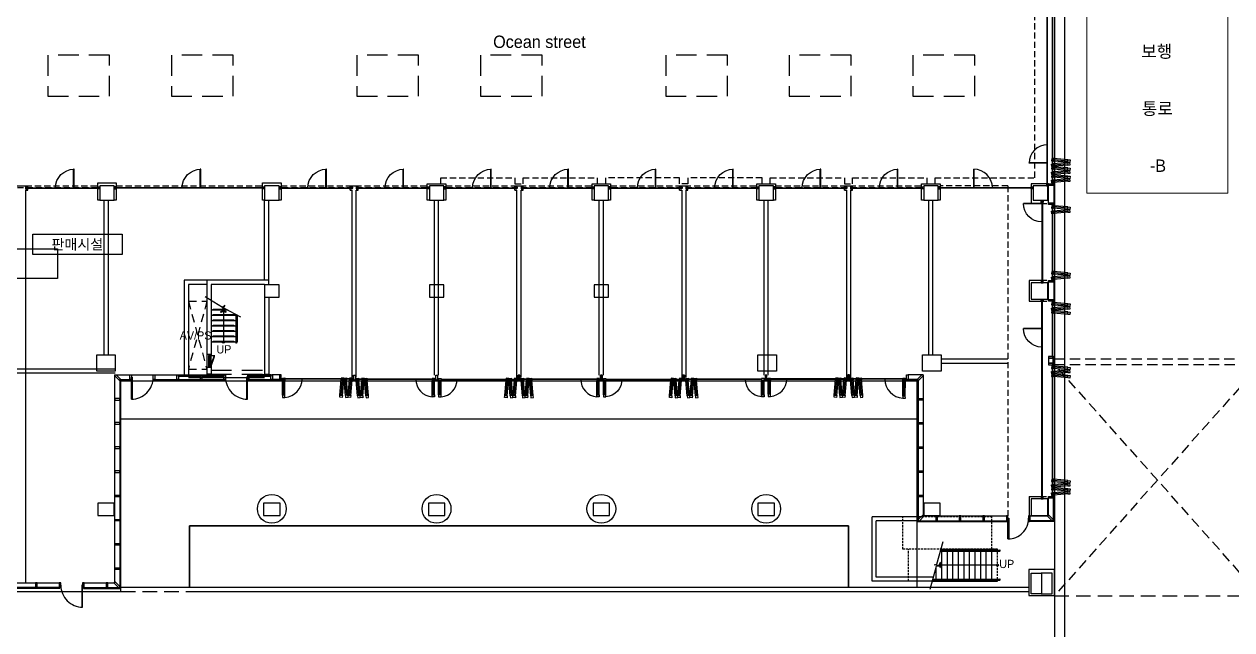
# Model space of a CAD drawing. Header units: millimetres. Extents: x -7616 to 421613, y 91067 to 341353.
# Drawn here: x 239974 to 298608, y 196713 to 226122 of the extents above; entities that cross this region are included whole.
import ezdxf
from ezdxf.enums import TextEntityAlignment as Align

# ---------------------------------------------------------------- set-up
doc = ezdxf.new("R2010")
doc.units = ezdxf.units.MM
doc.header["$LTSCALE"] = 500
doc.header["$MEASUREMENT"] = 0
for name, pattern in [('H0', [0.3, 0.2, -0.1]), ('HID', [2.6, 1.6, -1]), ('HIDDEN', [2, 1, -1]), ('HOON1', [3, 2, -1])]:
    doc.linetypes.add(name, pattern=pattern)
for name, color, linetype in [('e-plan', 9, 'CONTINUOUS'), ('e-room-box', 7, 'CONTINUOUS'), ('e-text', 6, 'CONTINUOUS')]:
    doc.layers.add(name, color=color, linetype=linetype)
doc.styles.add('돋움', font='Dotum.ttf')

# ---------------------------------------------------------------- blocks, each defined once
blk = doc.blocks.new('A$C7F1D75F0')
at = {"layer": 'e-plan'}
for p, q in [((0, 1150), (899, 1150)), ((0, 1150), (0, 1130)), ((0, 1130), (899, 1130)), ((899, 1150), (899, 1130))]:
    blk.add_line(p, q, dxfattribs=at)
blk.add_arc((0, 1150), 900, 270.00013, 0, dxfattribs=at)
blk = doc.blocks.new('1F 기둥 140514')
at = {"layer": 'e-plan', "ltscale": 0.5}
for points in [[(297684, 87500), (298384, 87500), (298384, 88200), (297684, 88200)], [(305684, 87500), (306384, 87500), (306384, 88200), (305684, 88200)], [(313684, 87500), (314384, 87500), (314384, 88200), (313684, 88200)], [(321684, 87500), (322384, 87500), (322384, 88200), (321684, 88200)], [(329684, 87500), (330384, 87500), (330384, 88200), (329684, 88200)], [(337684, 87500), (338384, 87500), (338384, 88200), (337684, 88200)], [(343004, 87500), (343704, 87500), (343704, 88200), (343004, 88200)], [(305684, 82800), (306384, 82800), (306384, 83400), (305684, 83400)], [(313684, 82800), (314384, 82800), (314384, 83400), (313684, 83400)], [(321684, 82800), (322384, 82800), (322384, 83400), (321684, 83400)], [(342904, 82700), (343704, 82700), (343704, 83500), (342904, 83500)], [(297534, 80000), (298434, 80000), (298434, 79200), (297534, 79200)], [(329634, 80000), (330534, 80000), (330534, 79200), (329634, 79200)], [(337634, 80000), (338534, 80000), (338534, 79200), (337634, 79200)], [(297584, 72200), (298384, 72200), (298384, 72800), (297584, 72800)], [(305634, 72200), (306434, 72200), (306434, 72800), (305634, 72800)], [(313634, 72200), (314434, 72200), (314434, 72800), (313634, 72800)], [(321634, 72200), (322434, 72200), (322434, 72800), (321634, 72800)], [(329634, 72200), (330434, 72200), (330434, 72800), (329634, 72800)], [(337684, 72200), (338484, 72200), (338484, 72800), (337684, 72800)], [(342904, 72200), (343704, 72200), (343704, 73000), (342904, 73000)]]:
    blk.add_lwpolyline(points, close=True, dxfattribs=at)
at = {"layer": 'e-plan'}
blk.add_lwpolyline([(342904, 69400), (343404, 69400), (343404, 68400), (342904, 68400)], close=True, dxfattribs=at)
blk = doc.blocks.new('A$C633402C3')
at = {"layer": 'e-plan'}
for points in [[(216705, 188072), (216705, 71236)], [(216705, 58236), (216705, 57718), (217205, 57713), (217205, 188071)], [(210025, 117371), (210025, 107336), (206705, 107336), (206705, 110336), (174705, 110336), (174706, 107336), (171370, 107336), (171370, 117371), (210025, 117371)], [(139335, 107136), (171370, 107136), (171370, 115526), (210025, 115526)], [(139335, 107136), (171370, 107136), (171370, 115526), (210017, 115526)], [(210105, 107336), (210105, 107336), (206705, 107336), (206705, 110336), (174705, 110336), (174705, 107336), (171370, 107336), (171370, 115526), (210025, 115526)], [(206705, 107336), (174705, 107336), (174705, 110336), (206705, 110336), (206705, 107336)], [(215455, 107336), (174705, 107336), (174705, 110336), (206705, 110336), (206705, 107336)], [(174699, 107136), (215455, 107135)]]:
    blk.add_lwpolyline(points, dxfattribs=at)
blk = doc.blocks.new('A$C6B9375F1')
at = {"layer": 'e-plan'}
blk.add_lwpolyline([(-30, 195), (-30, 155), (10, 155), (10, -80), (-70, -80), (-70, 155), (-30, 155)], dxfattribs=at)
blk = doc.blocks.new('A$C01A61CFD')
at = {"layer": 'e-plan'}
for p, q in [((30, 845), (1173, 845)), ((30, 805), (1173, 805)), ((5744, 845), (2316, 845)), ((5744, 805), (2316, 805)), ((6887, 845), (8030, 845)), ((6887, 805), (8030, 805))]:
    blk.add_line(p, q, dxfattribs=at)
at = {"layer": 'e-plan', "ltscale": 0.5}
for p, q in [((70, 1080), (1133, 1080)), ((2356, 1080), (5704, 1080)), ((6927, 1080), (7990, 1080))]:
    blk.add_line(p, q, dxfattribs=at)
at = {"layer": 'e-plan'}
for points in [[(1213, 960), (1253, 960), (1253, -103), (1213, -103)], [(6847, 960), (6807, 960), (6807, -103), (6847, -103)]]:
    blk.add_lwpolyline(points, close=True, dxfattribs=at)
for centre, start, end in [((1213, 960), 269.99998, 0), ((6847, 960), 180, 270.00002)]:
    blk.add_arc(centre, 1063, start, end, dxfattribs=at)
at = {"layer": 'e-plan', "ltscale": 0.5, "xscale": -1, "rotation": 180}
for p in [(60, 1000), (1203, 1000), (2346, 1000), (3488, 1000), (4631, 1000), (5774, 1000), (6917, 1000), (8060, 1000)]:
    blk.add_blockref('A$C6B9375F1', p, dxfattribs=at)
blk = doc.blocks.new('A$C2A8C388E')
at = {"layer": 'e-plan'}
blk.add_lwpolyline([(0, 57), (235, 292), (292, 292), (292, 235), (57, 0), (57, 57)], close=True, dxfattribs=at)
blk = doc.blocks.new('A$C4E3B2CC5')
at = {"layer": 'e-plan'}
for p, q in [((-243, -799), (-107, -31)), ((-184, -810), (-48, -41)), ((-125, -820), (11, -52))]:
    blk.add_line(p, q, dxfattribs=at)
for points in [[(-90, 67), (28, 47), (11, -52), (-107, -31), (-90, 67)], [(-260, -898), (-142, -919), (-125, -820), (-243, -799), (-260, -898)]]:
    blk.add_lwpolyline(points, dxfattribs=at)
blk.add_circle((-40, 8), 5, dxfattribs=at)
blk = doc.blocks.new('A$C4EB37CB7')
at = {"layer": 'e-plan'}
for p, q in [((174, 730), (-5, 64)), ((231, 715), (53, 48)), ((289, 699), (111, 33))]:
    blk.add_line(p, q, dxfattribs=at)
for points in [[(199, 827), (315, 796), (289, 699), (174, 730), (199, 827)], [(-31, -33), (85, -64), (111, 33), (-5, 64), (-31, -33)]]:
    blk.add_lwpolyline(points, dxfattribs=at)
blk.add_circle((40, 0), 5, dxfattribs=at)
blk = doc.blocks.new('fasd600')
at = {"layer": 'e-plan'}
for p, q in [((35, 0), (565, 0)), ((50, -50), (550, -50)), ((50, -100), (550, -100))]:
    blk.add_line(p, q, dxfattribs=at)
at = {"layer": 'e-plan', "linetype": 'HIDDEN'}
blk.add_lwpolyline([(532, 185), (544, 147), (49, -37), (35, 0), (532, 185)], dxfattribs=at)
at = {"layer": 'e-plan'}
for points in [[(0, 0), (0, -100), (35, -100), (35, -100), (50, -100), (50, -50), (35, -50), (35, 0)], [(600, 0), (600, -100), (565, -100), (565, -100), (550, -100), (550, -50), (565, -50), (565, 0)]]:
    blk.add_lwpolyline(points, close=True, dxfattribs=at)
at = {"layer": 'e-plan', "linetype": 'HIDDEN'}
blk.add_arc((35, 0), 530, 0, 20.38765, dxfattribs=at)
blk = doc.blocks.new('A$C3BB01FC6')
at = {"layer": 'e-plan'}
for p, q in [((-763, 214), (-68, -39)), ((-742, 270), (-47, 17)), ((-722, 327), (-26, 73))]:
    blk.add_line(p, q, dxfattribs=at)
for points in [[(-857, 248), (-816, 361), (-722, 327), (-763, 214), (-857, 248)], [(68, 39), (-26, 73), (-68, -39), (26, -73), (68, 39)]]:
    blk.add_lwpolyline(points, dxfattribs=at)
blk.add_circle((0, 0), 5, dxfattribs=at)
blk = doc.blocks.new('W1')
at = {"layer": 'e-plan', "ltscale": 0.5}
for p, q in [((104215213, -29773717), (104211511, -29773717)), ((104215213, -29773732), (104211511, -29773732))]:
    blk.add_line(p, q, dxfattribs=at)
at = {"layer": 'e-plan'}
for p, q in [((104214751, -29773717), (104211511, -29773717)), ((104214751, -29773732), (104211511, -29773732))]:
    blk.add_line(p, q, dxfattribs=at)
for points in [[(104211391, -29773697), (104211351, -29773697), (104211351, -29773752), (104211391, -29773752)], [(104211391, -29773752), (104211431, -29773752), (104211431, -29773792), (104211391, -29773792)], [(104211431, -29773752), (104211471, -29773752), (104211471, -29773792), (104211431, -29773792)], [(104211471, -29773697), (104211511, -29773697), (104211511, -29773752), (104211471, -29773752)]]:
    blk.add_lwpolyline(points, close=True, dxfattribs=at)
blk.add_lwpolyline([(104211431, -29773792), (104211431, -29773752), (104211391, -29773752), (104211391, -29773517), (104211471, -29773517), (104211471, -29773752), (104211431, -29773752)], dxfattribs=at)
blk.add_arc((104215273, -29773725), 842, 179.48972, 265.91438, dxfattribs=at)
at = {"layer": 'e-plan', "extrusion": (0, 0, -1), "zscale": -1, "rotation": 104.999999491743}
for p in [(-104211589, -29773724), (-104211992, -29773724)]:
    blk.add_blockref('A$C3BB01FC6', p, dxfattribs=at)
at = {"layer": 'e-plan'}
for name, p, rotation in [('A$C3BB01FC6', (104211863, -29773724), 104.999999491743), ('A$C4EB37CB7', (104215311, -29773715), 195)]:
    blk.add_blockref(name, p, dxfattribs=dict(at, rotation=rotation))
blk = doc.blocks.new('W2')
at = {"layer": 'e-plan', "ltscale": 0.5}
for p, q in [((104215649, -29773717), (104219351, -29773717)), ((104215649, -29773732), (104219351, -29773732)), ((104223213, -29773717), (104219511, -29773717)), ((104223213, -29773732), (104219511, -29773732))]:
    blk.add_line(p, q, dxfattribs=at)
at = {"layer": 'e-plan'}
for p, q in [((104216111, -29773717), (104219351, -29773717)), ((104216111, -29773732), (104219351, -29773732)), ((104222751, -29773717), (104219511, -29773717)), ((104222751, -29773732), (104219511, -29773732))]:
    blk.add_line(p, q, dxfattribs=at)
for points in [[(104215391, -29773697), (104215351, -29773697), (104215351, -29773752), (104215391, -29773752)], [(104215391, -29773752), (104215431, -29773752), (104215431, -29773792), (104215391, -29773792)], [(104215431, -29773752), (104215471, -29773752), (104215471, -29773792), (104215431, -29773792)], [(104215471, -29773697), (104215511, -29773697), (104215511, -29773752), (104215471, -29773752)], [(104219391, -29773697), (104219351, -29773697), (104219351, -29773752), (104219391, -29773752)], [(104219391, -29773697), (104219351, -29773697), (104219351, -29773752), (104219391, -29773752)], [(104219431, -29773752), (104219391, -29773752), (104219391, -29773792), (104219431, -29773792)], [(104219391, -29773752), (104219431, -29773752), (104219431, -29773792), (104219391, -29773792)], [(104219471, -29773752), (104219431, -29773752), (104219431, -29773792), (104219471, -29773792)], [(104219431, -29773752), (104219471, -29773752), (104219471, -29773792), (104219431, -29773792)], [(104219471, -29773697), (104219511, -29773697), (104219511, -29773752), (104219471, -29773752)], [(104219471, -29773697), (104219511, -29773697), (104219511, -29773752), (104219471, -29773752)], [(104223391, -29773697), (104223351, -29773697), (104223351, -29773752), (104223391, -29773752)], [(104223391, -29773697), (104223351, -29773697), (104223351, -29773752), (104223391, -29773752)], [(104223431, -29773752), (104223391, -29773752), (104223391, -29773792), (104223431, -29773792)], [(104223391, -29773752), (104223431, -29773752), (104223431, -29773792), (104223391, -29773792)], [(104223471, -29773752), (104223431, -29773752), (104223431, -29773792), (104223471, -29773792)], [(104223431, -29773752), (104223471, -29773752), (104223471, -29773792), (104223431, -29773792)], [(104223471, -29773697), (104223511, -29773697), (104223511, -29773752), (104223471, -29773752)], [(104223471, -29773697), (104223511, -29773697), (104223511, -29773752), (104223471, -29773752)]]:
    blk.add_lwpolyline(points, close=True, dxfattribs=at)
for points in [[(104215431, -29773792), (104215431, -29773752), (104215391, -29773752), (104215391, -29773517), (104215471, -29773517), (104215471, -29773752), (104215431, -29773752)], [(104219431, -29773792), (104219431, -29773752), (104219471, -29773752), (104219471, -29773517), (104219391, -29773517), (104219391, -29773752), (104219431, -29773752)], [(104219431, -29773792), (104219431, -29773752), (104219391, -29773752), (104219391, -29773517), (104219471, -29773517), (104219471, -29773752), (104219431, -29773752)], [(104223431, -29773792), (104223431, -29773752), (104223391, -29773752), (104223391, -29773517), (104223471, -29773517), (104223471, -29773752), (104223431, -29773752)]]:
    blk.add_lwpolyline(points, dxfattribs=at)
for centre, start, end in [((104215589, -29773725), 274.08562, 0.51028), ((104223273, -29773725), 179.48972, 265.91438)]:
    blk.add_arc(centre, 842, start, end, dxfattribs=at)
at = {"layer": 'e-plan', "extrusion": (0, 0, -1), "zscale": -1}
for name, p, rotation in [('A$C4EB37CB7', (-104215550, -29773715), 195), ('A$C3BB01FC6', (-104218998, -29773724), 104.999999491743), ('A$C3BB01FC6', (-104219589, -29773724), 104.999999491743), ('A$C3BB01FC6', (-104219992, -29773724), 104.999999491743)]:
    blk.add_blockref(name, p, dxfattribs=dict(at, rotation=rotation))
at = {"layer": 'e-plan'}
for name, p, rotation in [('A$C3BB01FC6', (104218870, -29773724), 104.999999491743), ('A$C3BB01FC6', (104219273, -29773724), 104.999999491743), ('A$C3BB01FC6', (104219863, -29773724), 104.999999491743), ('A$C4EB37CB7', (104223311, -29773715), 195)]:
    blk.add_blockref(name, p, dxfattribs=dict(at, rotation=rotation))

msp = doc.modelspace()

# ---------------------------------------------------------------- linework, layer by layer
at = {"layer": 'e-plan'}
for p, q in [((289902, 218408), (289902, 228528)), ((289917, 218408), (289917, 228528)), ((239747, 218268), (240147, 218268)), ((240097, 218178), (243597, 218178)), ((240097, 218158), (243597, 218158)), ((240147, 218068), (240147, 218268)), ((251597, 218178), (244397, 218178)), ((251597, 218158), (244397, 218158)), ((252397, 218178), (255847, 218178)), ((252397, 218158), (255847, 218158)), ((255797, 218268), (256197, 218268)), ((255797, 218068), (255797, 218268)), ((256147, 218178), (259597, 218178)), ((256147, 218158), (259597, 218158)), ((256197, 218068), (256197, 218268)), ((260397, 218178), (263847, 218178)), ((260397, 218158), (263847, 218158)), ((263797, 218268), (264197, 218268)), ((263797, 218068), (263797, 218268)), ((264147, 218178), (267597, 218178)), ((264147, 218158), (267597, 218158)), ((264197, 218068), (264197, 218268)), ((268397, 218178), (271847, 218178)), ((268397, 218158), (271847, 218158)), ((271797, 218268), (272197, 218268)), ((271797, 218068), (271797, 218268)), ((272147, 218178), (275597, 218178)), ((272147, 218158), (275597, 218158)), ((272197, 218068), (272197, 218268)), ((276397, 218178), (279847, 218178)), ((276397, 218158), (279847, 218158)), ((279797, 218268), (280197, 218268)), ((279797, 218068), (279797, 218268)), ((280147, 218178), (283597, 218178)), ((280147, 218158), (283597, 218158)), ((280197, 218068), (280197, 218268)), ((288917, 218178), (284397, 218178)), ((288917, 218158), (284397, 218158)), ((240047, 218068), (240047, 198998)), ((240047, 218068), (240147, 218068)), ((243847, 217568), (243847, 210068)), ((244047, 217568), (244047, 210068)), ((251647, 213688), (251647, 217568)), ((251847, 213688), (251847, 217568)), ((255797, 218068), (255897, 218068)), ((255897, 208968), (255897, 218068)), ((256097, 208968), (256097, 218068)), ((256097, 218068), (256197, 218068)), ((259897, 209078), (259897, 217568)), ((260097, 209078), (260097, 217568)), ((263797, 218068), (263897, 218068)), ((263897, 208968), (263897, 218068)), ((264097, 208968), (264097, 218068)), ((264097, 218068), (264197, 218068)), ((267897, 209078), (267897, 217568)), ((268097, 209078), (268097, 217568)), ((271797, 218068), (271897, 218068)), ((271897, 218068), (271897, 208968)), ((272097, 218068), (272097, 208968)), ((272097, 218068), (272197, 218068)), ((275897, 209078), (275897, 217568)), ((276097, 209078), (276097, 217568)), ((279797, 218068), (279897, 218068)), ((279897, 218068), (279897, 208968)), ((280097, 218068), (280097, 208968)), ((280097, 218068), (280197, 218068)), ((283897, 210068), (283897, 217568)), ((284097, 210068), (284097, 217568)), ((289902, 213708), (289902, 217328)), ((289917, 213708), (289917, 217328)), ((247747, 213688), (247747, 209078)), ((248847, 213688), (247747, 213688)), ((247947, 213488), (247947, 209078)), ((248847, 213488), (247947, 213488)), ((251847, 213688), (248847, 213688)), ((248847, 213688), (248847, 210088)), ((251647, 213488), (249047, 213488)), ((249047, 213488), (249047, 210088)), ((251647, 213468), (251647, 213488)), ((251847, 213468), (251847, 213688)), ((251647, 212868), (251647, 209128)), ((251847, 212868), (251847, 209128)), ((289902, 210018), (289902, 212628)), ((289917, 210018), (289917, 212628)), ((249871, 212238), (249047, 212238)), ((250247, 211978), (249047, 211978)), ((250247, 211718), (249047, 211718)), ((250247, 212031), (250247, 210628)), ((250287, 212009), (250287, 210628)), ((250312, 211978), (250287, 211978)), ((250312, 211718), (250287, 211718)), ((250312, 211995), (250312, 210678)), ((250247, 211458), (249047, 211458)), ((250247, 211198), (249047, 211198)), ((250312, 211458), (250287, 211458)), ((250312, 211198), (250287, 211198)), ((250247, 210938), (249047, 210938)), ((250247, 210678), (249047, 210678)), ((250287, 210628), (250247, 210628)), ((250312, 210938), (250287, 210938)), ((250312, 210678), (250287, 210678)), ((248847, 210088), (248847, 209468)), ((249047, 210088), (248847, 210088)), ((244397, 209368), (236447, 209368)), ((248847, 209468), (248847, 209128)), ((248847, 209468), (249047, 209468)), ((249047, 209468), (249047, 209128)), ((284497, 209868), (287737, 209868)), ((284497, 209668), (287737, 209668)), ((289902, 203228), (289902, 209543)), ((289917, 203228), (289917, 209543)), ((244397, 209168), (236447, 209168)), ((244367, 209098), (249671, 209098)), ((244377, 198998), (244377, 209098)), ((244602, 208863), (245140, 208863)), ((244612, 208863), (244612, 198763)), ((244642, 208823), (245140, 208823)), ((244652, 208823), (244652, 198723)), ((246283, 208863), (249711, 208863)), ((246283, 208823), (249711, 208823)), ((247947, 209078), (247747, 209078)), ((247947, 208968), (251647, 208968)), ((249047, 209128), (248847, 209128)), ((248847, 209128), (248847, 209078)), ((249047, 209128), (249047, 209078)), ((250854, 208863), (251997, 208863)), ((250854, 208823), (251997, 208823)), ((251957, 209098), (250894, 209098)), ((251647, 209128), (251847, 209128)), ((251647, 209128), (251647, 209078)), ((251847, 209128), (251847, 209078)), ((255917, 208898), (252497, 208898)), ((255917, 208883), (252497, 208883)), ((279917, 208898), (276077, 208898)), ((279917, 208883), (276077, 208883)), ((276677, 208898), (279917, 208898)), ((276677, 208883), (279917, 208883)), ((282774, 208898), (280077, 208898)), ((282774, 208898), (280077, 208898)), ((282774, 208883), (280077, 208883)), ((282774, 208883), (280077, 208883)), ((283382, 208863), (282854, 208863)), ((283342, 208823), (282854, 208823)), ((283617, 209098), (282894, 209098)), ((283342, 208823), (283342, 201973)), ((283382, 208863), (283382, 202013)), ((283617, 209098), (283617, 202248)), ((288767, 203188), (288767, 202248)), ((288767, 203188), (289602, 203188)), ((289937, 203148), (289937, 202013)), ((289977, 203148), (289977, 201973)), ((281147, 199078), (281147, 202198)), ((283322, 202198), (281147, 202198)), ((281347, 199278), (281347, 201998)), ((283322, 201998), (281347, 201998)), ((283342, 201973), (287700, 201973)), ((283382, 202013), (287700, 202013)), ((283617, 202248), (287660, 202248)), ((289937, 202013), (288780, 202013)), ((289977, 201973), (288780, 201973)), ((284461, 200538), (287337, 200538)), ((284474, 200588), (287337, 200588)), ((284487, 200638), (287227, 200638)), ((284527, 200588), (284527, 200638)), ((284527, 199178), (284527, 200538)), ((284797, 200588), (284797, 200638)), ((284797, 199178), (284797, 200538)), ((285067, 200588), (285067, 200638)), ((285067, 199178), (285067, 200538)), ((285337, 200588), (285337, 200638)), ((285337, 199178), (285337, 200538)), ((285607, 200588), (285607, 200638)), ((285607, 199178), (285607, 200538)), ((285877, 200588), (285877, 200638)), ((285877, 199178), (285877, 200538)), ((286147, 200588), (286147, 200638)), ((286147, 199178), (286147, 200538)), ((286417, 200588), (286417, 200638)), ((286417, 199178), (286417, 200538)), ((286687, 200588), (286687, 200638)), ((286687, 199178), (286687, 200538)), ((286957, 200588), (286957, 200638)), ((286957, 199178), (286957, 200538)), ((284257, 199178), (284257, 199778)), ((243967, 198998), (244367, 198998)), ((284069, 199078), (281147, 199078)), ((284123, 199278), (281347, 199278)), ((284069, 199078), (287227, 199078)), ((284083, 199128), (287337, 199128)), ((284096, 199178), (287337, 199178)), ((284257, 199078), (284257, 199128)), ((284527, 199078), (284527, 199128)), ((284797, 199078), (284797, 199128)), ((285067, 199078), (285067, 199128)), ((285337, 199078), (285337, 199128)), ((285607, 199078), (285607, 199128)), ((285877, 199078), (285877, 199128)), ((286147, 199078), (286147, 199128)), ((286417, 199078), (286417, 199128)), ((286687, 199078), (286687, 199128)), ((286957, 199078), (286957, 199128)), ((243997, 198763), (244602, 198763)), ((243997, 198723), (244642, 198723))]:
    msp.add_line(p, q, dxfattribs=at)
at = {"layer": 'e-plan', "linetype": 'HOON1', "ltscale": 0.3}
for p, q in [((236447, 218268), (243547, 218268)), ((243547, 218168), (236447, 218168)), ((244447, 218268), (251547, 218268)), ((251547, 218168), (244447, 218168)), ((252447, 218268), (259547, 218268)), ((259547, 218168), (252447, 218168)), ((260447, 218268), (267547, 218268)), ((267547, 218168), (260447, 218168)), ((268447, 218268), (275547, 218268)), ((275547, 218168), (268447, 218168)), ((276447, 218268), (283547, 218268)), ((283547, 218168), (276447, 218168)), ((287737, 218268), (284447, 218268)), ((287737, 218268), (287737, 202248))]:
    msp.add_line(p, q, dxfattribs=at)
at = {"layer": 'e-plan', "ltscale": 0.5}
for p, q in [((289972, 218328), (289972, 217408)), ((289972, 213628), (289972, 212708)), ((252377, 209098), (251997, 209098)), ((252417, 208863), (251997, 208863)), ((252417, 208823), (251997, 208823)), ((255917, 208898), (252497, 208898)), ((255917, 208883), (252497, 208883)), ((276215, 208898), (279917, 208898)), ((276215, 208883), (279917, 208883)), ((282774, 208898), (280077, 208898)), ((282774, 208883), (280077, 208883))]:
    msp.add_line(p, q, dxfattribs=at)
at = {"layer": 'e-plan', "linetype": 'HID', "ltscale": 0.5}
for p, q in [((247947, 212668), (248847, 209368)), ((248847, 212668), (247947, 209368)), ((247947, 212668), (248847, 212668)), ((247947, 209368), (248847, 209368))]:
    msp.add_line(p, q, dxfattribs=at)
at = {"layer": 'e-plan', "linetype": 'HOON1'}
for p, q in [((249047, 209328), (251647, 209328)), ((249047, 209128), (251647, 209128))]:
    msp.add_line(p, q, dxfattribs=at)
at = {"layer": 'e-plan', "linetype": 'HOON1', "ltscale": 0.5}
for p, q in [((289992, 209878), (300002, 209878)), ((299997, 198368), (289997, 209603)), ((289997, 209603), (299962, 209603))]:
    msp.add_line(p, q, dxfattribs=at)
at = {"layer": 'e-plan', "linetype": 'H0'}
for p, q in [((282637, 200638), (282637, 202198)), ((286957, 202198), (283332, 202198)), ((286957, 200638), (286957, 202198)), ((287227, 200638), (282637, 200638)), ((282907, 199078), (282907, 200638)), ((287227, 200588), (287227, 200638)), ((287227, 199178), (287227, 200538)), ((287227, 199078), (284080, 199078)), ((287227, 199078), (287227, 199128))]:
    msp.add_line(p, q, dxfattribs=at)
at = {"layer": 'e-plan', "linetype": 'HOON1', "ltscale": 0.7}
msp.add_line((244677, 198568), (288747, 198568), dxfattribs=at)
at = {"layer": 'e-plan', "lineweight": 0}
msp.add_lwpolyline([(291566, 229429), (298419, 229429), (298419, 217916), (291566, 217916)], close=True, dxfattribs=at)
at = {"layer": 'e-plan', "linetype": 'HOON1', "ltscale": 0.3}
for points in [[(284197, 218368), (284197, 218668), (289047, 218668), (289047, 228268), (284447, 228268)], [(260197, 218368), (260197, 218668), (263797, 218668), (263797, 218368), (264197, 218368), (264197, 218668), (267797, 218668), (267797, 218368)], [(275797, 218368), (275797, 218668), (272197, 218668), (272197, 218368), (271797, 218368), (271797, 218668), (268197, 218668), (268197, 218368)], [(276197, 218368), (276197, 218668), (279797, 218668), (279797, 218368), (280197, 218368), (280197, 218668), (283797, 218668), (283797, 218368)]]:
    msp.add_lwpolyline(points, dxfattribs=at)
at = {"layer": 'e-plan'}
for points in [[(289640, 218318), (289640, 228618)], [(289664, 218318), (289664, 228618)], [(243647, 217568), (243547, 217568), (243547, 218418), (244447, 218418), (244447, 217568), (244347, 217568)], [(251647, 217568), (251547, 217568), (251547, 218418), (252447, 218418), (252447, 217568), (252347, 217568)], [(259647, 217568), (259547, 217568), (259547, 218368), (260447, 218368), (260447, 217568), (260347, 217568)], [(267647, 217568), (267547, 217568), (267547, 218368), (268447, 218368), (268447, 217568), (268347, 217568)], [(275647, 217568), (275547, 217568), (275547, 218368), (276447, 218368), (276447, 217568), (276347, 217568)], [(283647, 217568), (283547, 217568), (283547, 218368), (284447, 218368), (284447, 217568), (284347, 217568)], [(289622, 218368), (288867, 218368), (288867, 217418), (289622, 217418)], [(289702, 217448), (289702, 218288)], [(289385, 217518), (289385, 213618)], [(289409, 217518), (289409, 213618)], [(289622, 213668), (288767, 213668), (288767, 212668), (289622, 212668)], [(289702, 212748), (289702, 213588)], [(248762, 212895), (249604, 212388), (249709, 212471), (249584, 212265), (249690, 212338), (250474, 211906)], [(249147, 212238), (249147, 212288), (249781, 212288)], [(289385, 203118), (289385, 212718)], [(289409, 203118), (289409, 212718)], [(249147, 211978), (249147, 212028), (250147, 212028), (250147, 211978)], [(249147, 211718), (249147, 211768), (250147, 211768), (250147, 211718)], [(249647, 212194), (249531, 212127), (249512, 212161), (249647, 212238), (249786, 212161), (249763, 212127), (249647, 212194)], [(249647, 212238), (249647, 210678)], [(249147, 211458), (249147, 211508), (250147, 211508), (250147, 211458)], [(249147, 211198), (249147, 211248), (250147, 211248), (250147, 211198)], [(249147, 210938), (249147, 210988), (250147, 210988), (250147, 210938)], [(249147, 210678), (249147, 210728), (250147, 210728), (250147, 210678)], [(279997, 208823), (279997, 208863), (279957, 208863), (279957, 209098), (280037, 209098), (280037, 208863), (279997, 208863)], [(279997, 208823), (279997, 208863), (280037, 208863), (280037, 209098), (279957, 209098), (279957, 208863), (279997, 208863)], [(282854, 208823), (282854, 208863), (282814, 208863), (282814, 209098), (282894, 209098), (282894, 208863), (282854, 208863)], [(288825, 202248), (289702, 202248), (289702, 203118)], [(247997, 198768), (247997, 201768), (251364, 201768)], [(276629, 201768), (279997, 201768), (279997, 198768), (247997, 198768)], [(252629, 201768), (259364, 201768)], [(260629, 201768), (267364, 201768)], [(268629, 201768), (275364, 201768)], [(283964, 198687), (284263, 199802), (284392, 199817), (284158, 199875), (284289, 199899), (284586, 201005)], [(284436, 199858), (284493, 199742), (284469, 199723), (284392, 199858), (284469, 199993), (284493, 199974), (284436, 199858)], [(287227, 199858), (284436, 199858)]]:
    msp.add_lwpolyline(points, dxfattribs=at)
at = {"layer": 'e-plan', "linetype": 'HOON1'}
for points in [[(244122, 224618), (241122, 224618), (241122, 222618), (244122, 222618)], [(250122, 224618), (247122, 224618), (247122, 222618), (250122, 222618)], [(259122, 224618), (256122, 224618), (256122, 222618), (259122, 222618)], [(265122, 224618), (262122, 224618), (262122, 222618), (265122, 222618)], [(274122, 224618), (271122, 224618), (271122, 222618), (274122, 222618)], [(280122, 224618), (277122, 224618), (277122, 222618), (280122, 222618)], [(286122, 224618), (283122, 224618), (283122, 222618), (286122, 222618)]]:
    msp.add_lwpolyline(points, close=True, dxfattribs=at)
at = {"layer": 'e-plan'}
for points in [[(240047, 218183), (240047, 218183), (240047, 218153), (240047, 218153), (240047, 218118), (240147, 218118), (240147, 218153), (240097, 218153), (240097, 218183), (240147, 218183), (240147, 218218), (240047, 218218)], [(243647, 218183), (243647, 218183), (243647, 218153), (243647, 218153), (243647, 218118), (243547, 218118), (243547, 218153), (243597, 218153), (243597, 218183), (243547, 218183), (243547, 218218), (243647, 218218)], [(244347, 218183), (244347, 218183), (244347, 218153), (244347, 218153), (244347, 218118), (244447, 218118), (244447, 218153), (244397, 218153), (244397, 218183), (244447, 218183), (244447, 218218), (244347, 218218)], [(251647, 218183), (251647, 218183), (251647, 218153), (251647, 218153), (251647, 218118), (251547, 218118), (251547, 218153), (251597, 218153), (251597, 218183), (251547, 218183), (251547, 218218), (251647, 218218)], [(252347, 218183), (252347, 218183), (252347, 218153), (252347, 218153), (252347, 218118), (252447, 218118), (252447, 218153), (252397, 218153), (252397, 218183), (252447, 218183), (252447, 218218), (252347, 218218)], [(255897, 218183), (255897, 218183), (255897, 218153), (255897, 218153), (255897, 218118), (255797, 218118), (255797, 218153), (255847, 218153), (255847, 218183), (255797, 218183), (255797, 218218), (255897, 218218)], [(256097, 218183), (256097, 218183), (256097, 218153), (256097, 218153), (256097, 218118), (256197, 218118), (256197, 218153), (256147, 218153), (256147, 218183), (256197, 218183), (256197, 218218), (256097, 218218)], [(259647, 218183), (259647, 218183), (259647, 218153), (259647, 218153), (259647, 218118), (259547, 218118), (259547, 218153), (259597, 218153), (259597, 218183), (259547, 218183), (259547, 218218), (259647, 218218)], [(260347, 218183), (260347, 218183), (260347, 218153), (260347, 218153), (260347, 218118), (260447, 218118), (260447, 218153), (260397, 218153), (260397, 218183), (260447, 218183), (260447, 218218), (260347, 218218)], [(263897, 218183), (263897, 218183), (263897, 218153), (263897, 218153), (263897, 218118), (263797, 218118), (263797, 218153), (263847, 218153), (263847, 218183), (263797, 218183), (263797, 218218), (263897, 218218)], [(264097, 218183), (264097, 218183), (264097, 218153), (264097, 218153), (264097, 218118), (264197, 218118), (264197, 218153), (264147, 218153), (264147, 218183), (264197, 218183), (264197, 218218), (264097, 218218)], [(267647, 218183), (267647, 218183), (267647, 218153), (267647, 218153), (267647, 218118), (267547, 218118), (267547, 218153), (267597, 218153), (267597, 218183), (267547, 218183), (267547, 218218), (267647, 218218)], [(268347, 218183), (268347, 218183), (268347, 218153), (268347, 218153), (268347, 218118), (268447, 218118), (268447, 218153), (268397, 218153), (268397, 218183), (268447, 218183), (268447, 218218), (268347, 218218)], [(271897, 218183), (271897, 218183), (271897, 218153), (271897, 218153), (271897, 218118), (271797, 218118), (271797, 218153), (271847, 218153), (271847, 218183), (271797, 218183), (271797, 218218), (271897, 218218)], [(272097, 218183), (272097, 218183), (272097, 218153), (272097, 218153), (272097, 218118), (272197, 218118), (272197, 218153), (272147, 218153), (272147, 218183), (272197, 218183), (272197, 218218), (272097, 218218)], [(275647, 218183), (275647, 218183), (275647, 218153), (275647, 218153), (275647, 218118), (275547, 218118), (275547, 218153), (275597, 218153), (275597, 218183), (275547, 218183), (275547, 218218), (275647, 218218)], [(276347, 218183), (276347, 218183), (276347, 218153), (276347, 218153), (276347, 218118), (276447, 218118), (276447, 218153), (276397, 218153), (276397, 218183), (276447, 218183), (276447, 218218), (276347, 218218)], [(279897, 218183), (279897, 218183), (279897, 218153), (279897, 218153), (279897, 218118), (279797, 218118), (279797, 218153), (279847, 218153), (279847, 218183), (279797, 218183), (279797, 218218), (279897, 218218)], [(280097, 218183), (280097, 218183), (280097, 218153), (280097, 218153), (280097, 218118), (280197, 218118), (280197, 218153), (280147, 218153), (280147, 218183), (280197, 218183), (280197, 218218), (280097, 218218)], [(283647, 218183), (283647, 218183), (283647, 218153), (283647, 218153), (283647, 218118), (283547, 218118), (283547, 218153), (283597, 218153), (283597, 218183), (283547, 218183), (283547, 218218), (283647, 218218)], [(284347, 218183), (284347, 218183), (284347, 218153), (284347, 218153), (284347, 218118), (284447, 218118), (284447, 218153), (284397, 218153), (284397, 218183), (284447, 218183), (284447, 218218), (284347, 218218)], [(288967, 218183), (288967, 218183), (288967, 218153), (288967, 218153), (288967, 218118), (288867, 218118), (288867, 218153), (288917, 218153), (288917, 218183), (288867, 218183), (288867, 218218), (288967, 218218)], [(289637, 218268), (289637, 218268), (289667, 218268), (289667, 218268), (289702, 218268), (289702, 218368), (289667, 218368), (289667, 218318), (289637, 218318), (289637, 218368), (289602, 218368), (289602, 218268)], [(289882, 218368), (289882, 218408), (289937, 218408), (289937, 218368)], [(289937, 218368), (289977, 218368), (289977, 218328), (289937, 218328)], [(289382, 217568), (289382, 217568), (289412, 217568), (289412, 217568), (289447, 217568), (289447, 217468), (289412, 217468), (289412, 217518), (289382, 217518), (289382, 217468), (289347, 217468), (289347, 217568)], [(289882, 217368), (289882, 217328), (289937, 217328), (289937, 217368)], [(289937, 217368), (289977, 217368), (289977, 217408), (289937, 217408)], [(241591, 213773), (235351, 213773), (235351, 215213), (241591, 215213)], [(289382, 213568), (289382, 213568), (289412, 213568), (289412, 213568), (289447, 213568), (289447, 213668), (289412, 213668), (289412, 213618), (289382, 213618), (289382, 213668), (289347, 213668), (289347, 213568)], [(289882, 213668), (289882, 213708), (289937, 213708), (289937, 213668)], [(289977, 213628), (289937, 213628), (289937, 213668), (289977, 213668)], [(289382, 212768), (289382, 212768), (289412, 212768), (289412, 212768), (289447, 212768), (289447, 212668), (289412, 212668), (289412, 212718), (289382, 212718), (289382, 212668), (289347, 212668), (289347, 212768)], [(289882, 212668), (289882, 212628), (289937, 212628), (289937, 212668)], [(289977, 212708), (289937, 212708), (289937, 212668), (289977, 212668)], [(289882, 210018), (289882, 209978), (289937, 209978), (289937, 210018)], [(289977, 209938), (289937, 209938), (289937, 209978), (289977, 209978)], [(289937, 209898), (289702, 209898), (289702, 209663), (289937, 209663)], [(289882, 209583), (289882, 209543), (289937, 209543), (289937, 209583)], [(289937, 209583), (289977, 209583), (289977, 209623), (289937, 209623)], [(245140, 208863), (245180, 208863), (245180, 208823), (245140, 208823)], [(245180, 208978), (245220, 208978), (245220, 207915), (245180, 207915)], [(246243, 208863), (246283, 208863), (246283, 208823), (246243, 208823)], [(247465, 209098), (248528, 209098), (248528, 209013), (247465, 209013)], [(248608, 209098), (249671, 209098), (249671, 209013), (248608, 209013)], [(249711, 208863), (249751, 208863), (249751, 208823), (249711, 208823)], [(250814, 208978), (250774, 208978), (250774, 207915), (250814, 207915)], [(250814, 208863), (250854, 208863), (250854, 208823), (250814, 208823)], [(250894, 209098), (251957, 209098), (251957, 209013), (250894, 209013)], [(252457, 208918), (252497, 208918), (252497, 208863), (252457, 208863)], [(279957, 208918), (279917, 208918), (279917, 208863), (279957, 208863)], [(279957, 208918), (279917, 208918), (279917, 208863), (279957, 208863)], [(279957, 208863), (279997, 208863), (279997, 208823), (279957, 208823)], [(279997, 208863), (279957, 208863), (279957, 208823), (279997, 208823)], [(279997, 208863), (280037, 208863), (280037, 208823), (279997, 208823)], [(280037, 208863), (279997, 208863), (279997, 208823), (280037, 208823)], [(280037, 208918), (280077, 208918), (280077, 208863), (280037, 208863)], [(280037, 208918), (280077, 208918), (280077, 208863), (280037, 208863)], [(282814, 208918), (282774, 208918), (282774, 208863), (282814, 208863)], [(282854, 208823), (282814, 208823), (282814, 208863), (282854, 208863)], [(289382, 203068), (289382, 203068), (289412, 203068), (289412, 203068), (289447, 203068), (289447, 203168), (289412, 203168), (289412, 203118), (289382, 203118), (289382, 203168), (289347, 203168), (289347, 203068)], [(289882, 203188), (289882, 203228), (289937, 203228), (289937, 203188)], [(289937, 203188), (289977, 203188), (289977, 203148), (289937, 203148)], [(287740, 202013), (287700, 202013), (287700, 201973), (287740, 201973)], [(287740, 202128), (287780, 202128), (287780, 201128), (287740, 201128)], [(288780, 202013), (288740, 202013), (288740, 201973), (288780, 201973)], [(289997, 199638), (288747, 199638), (288747, 198988), (288747, 198988), (288747, 198388), (289997, 198388)]]:
    msp.add_lwpolyline(points, close=True, dxfattribs=at)
at = {"layer": 'e-plan', "linetype": 'HOON1', "ltscale": 0.5}
msp.add_lwpolyline([(299997, 209603), (289997, 198368)], dxfattribs=at)
at = {"layer": 'e-plan', "ltscale": 0.5}
for points in [[(251997, 208823), (251997, 208863), (251957, 208863), (251957, 209098), (252037, 209098), (252037, 208863), (251997, 208863)], [(252417, 208823), (252417, 208863), (252457, 208863), (252457, 209098), (252377, 209098), (252377, 208863), (252417, 208863)], [(289347, 198468), (289892, 198468), (289892, 199468), (289347, 199468)]]:
    msp.add_lwpolyline(points, dxfattribs=at)
msp.add_lwpolyline([(252417, 208823), (252457, 208823), (252457, 208863), (252417, 208863)], close=True, dxfattribs=at)
at = {"layer": 'e-plan', "linetype": 'HOON1', "ltscale": 0.7}
msp.add_lwpolyline([(289997, 201953), (289997, 198368), (299997, 198368)], dxfattribs=at)
at = {"layer": 'e-plan'}
for centre, radius in [((249647, 210678), 50), ((251997, 202588), 700), ((259997, 202588), 700), ((267997, 202588), 700), ((275997, 202588), 700), ((287227, 199858), 50)]:
    msp.add_circle(centre, radius, dxfattribs=at)
for centre, radius, start, end in [((245180, 208978), 1063, 269.99998, 0), ((250814, 208978), 1063, 180, 270.00002), ((252575, 208891), 892, 273.8568, 0), ((276155, 208890), 842, 274.08562, 0.51028), ((282696, 208891), 932, 180, 266.30861), ((287740, 202128), 1000, 269.99998, 0.00022), ((287337, 200563), 25, 270, 90), ((287337, 199153), 25, 270, 90)]:
    msp.add_arc(centre, radius, start, end, dxfattribs=at)
at = {"layer": 'e-room-box'}
msp.add_lwpolyline([(244730, 214931), (240397, 214931), (240397, 215931), (244730, 215931)], close=True, dxfattribs=at)

# ---------------------------------------------------------------- block references
at = {"layer": 'e-plan', "linetype": 'H0'}
msp.add_blockref('A$C633402C3', (73291, 91433), dxfattribs=at)
at = {"layer": 'e-plan'}
for name, p in [('1F 기둥 140514', (-54037, 130068)), ('W1', (-103955434, 29982595)), ('W2', (-103955434, 29982595)), ('A$C01A61CFD', (235967, 197918))]:
    msp.add_blockref(name, p, dxfattribs=at)
for name, p, rotation in [('A$C7F1D75F0', (289664, 220518), 179.9999368207502), ('A$C4EB37CB7', (289902, 219580), 280), ('A$C4EB37CB7', (289902, 219186), 280), ('A$C7F1D75F0', (287232, 218178), 89.99987534904767), ('A$C4EB37CB7', (289902, 218791), 280), ('A$C6B9375F1', (289782, 218298), 270), ('A$C6B9375F1', (289782, 217378), 270), ('A$C4EB37CB7', (289903, 217289), 280), ('A$C4EB37CB7', (289903, 214091), 280), ('A$C6B9375F1', (289782, 213598), 270), ('A$C6B9375F1', (289782, 212678), 270), ('A$C4EB37CB7', (289903, 212589), 280), ('A$C4EB37CB7', (289903, 212195), 280), ('A$C4EB37CB7', (289903, 209505), 280), ('A$C2A8C388E', (244668, 208807), 90), ('A$C6B9375F1', (245110, 209018), 180), ('A$C6B9375F1', (246253, 209018), 180), ('A$C6B9375F1', (247395, 209018), 180), ('A$C6B9375F1', (248538, 209018), 180), ('A$C6B9375F1', (249681, 209018), 180), ('A$C3BB01FC6', (255436, 208891), 104.999999491743), ('A$C3BB01FC6', (255839, 208891), 104.999999491743), ('A$C3BB01FC6', (279436, 208891), 104.999999491743), ('A$C3BB01FC6', (279839, 208891), 104.999999491743), ('A$C3BB01FC6', (280430, 208891), 104.999999491743), ('A$C4E3B2CC5', (282736, 208890), 9.99999997542239), ('A$C4EB37CB7', (289903, 209110), 280), ('A$C6B9375F1', (283537, 207943), 90), ('A$C6B9375F1', (283537, 206768), 90), ('A$C6B9375F1', (283537, 205593), 90), ('A$C6B9375F1', (283537, 204418), 90), ('A$C4EB37CB7', (289903, 204006), 280), ('A$C4EB37CB7', (289903, 203611), 280), ('A$C6B9375F1', (244457, 203183), 270), ('A$C6B9375F1', (283537, 203243), 90), ('A$C6B9375F1', (289782, 203118), 270), ('A$C6B9375F1', (244457, 202008), 270), ('A$C6B9375F1', (244457, 200833), 270), ('A$C6B9375F1', (244457, 199658), 270)]:
    msp.add_blockref(name, p, dxfattribs=dict(at, rotation=rotation))
at = {"layer": 'e-plan', "xscale": -1}
for name, p, rotation in [('A$C4EB37CB7', (289902, 219235), 260), ('A$C7F1D75F0', (241247, 218178), 270.0001246509523), ('A$C7F1D75F0', (247397, 218178), 270.0001246509523), ('A$C7F1D75F0', (253497, 218178), 270.0001246509523), ('A$C7F1D75F0', (257247, 218178), 270.0001246509523), ('A$C7F1D75F0', (261497, 218178), 270.0001246509523), ('A$C7F1D75F0', (265247, 218178), 270.0001246509523), ('A$C7F1D75F0', (269497, 218178), 270.0001246509523), ('A$C7F1D75F0', (273247, 218178), 270.0001246509523), ('A$C7F1D75F0', (277497, 218178), 270.0001246509523), ('A$C7F1D75F0', (281247, 218178), 270.0001246509523), ('A$C4EB37CB7', (289902, 218841), 260), ('A$C4EB37CB7', (289902, 218447), 260), ('A$C7F1D75F0', (289385, 216268), 6.317924983179068e-05), ('A$C4EB37CB7', (289903, 216945), 260), ('A$C4EB37CB7', (289903, 213747), 260), ('A$C4EB37CB7', (289903, 212245), 260), ('A$C7F1D75F0', (289385, 210193), 6.317924983179068e-05), ('fasd600', (249047, 209478), 270), ('A$C6B9375F1', (289782, 209968), 270), ('A$C6B9375F1', (289782, 209653), 270), ('A$C4EB37CB7', (289903, 209160), 260), ('A$C6B9375F1', (290007, 209818), 180), ('A$C6B9375F1', (250884, 209018), 180), ('A$C2A8C388E', (283325, 208807), 270), ('A$C6B9375F1', (244457, 207943), 270), ('A$C6B9375F1', (244457, 206768), 270), ('A$C6B9375F1', (244457, 205593), 270), ('A$C6B9375F1', (244457, 204418), 270), ('A$C4EB37CB7', (289903, 203661), 260), ('A$C4EB37CB7', (289903, 203267), 260), ('A$C2A8C388E', (283673, 202305), 90), ('A$C2A8C388E', (289645, 202305), 180), ('A$C6B9375F1', (284301, 202168), 180), ('A$C6B9375F1', (285444, 202168), 180), ('A$C6B9375F1', (286587, 202168), 180), ('A$C6B9375F1', (287730, 202168), 180), ('A$C6B9375F1', (288810, 202168), 180), ('A$C2A8C388E', (244320, 199055), 180)]:
    msp.add_blockref(name, p, dxfattribs=dict(at, rotation=rotation))
at = {"layer": 'e-plan', "extrusion": (0, 0, -1), "zscale": -1}
for name, p, rotation in [('A$C3BB01FC6', (-252575, 208891), 109.9999994917431), ('A$C3BB01FC6', (-255564, 208891), 104.999999491743), ('A$C4EB37CB7', (-276116, 208900), 195), ('A$C3BB01FC6', (-279564, 208891), 104.999999491743), ('A$C3BB01FC6', (-280155, 208891), 104.999999491743), ('A$C3BB01FC6', (-280558, 208891), 104.999999491743)]:
    msp.add_blockref(name, p, dxfattribs=dict(at, rotation=rotation))
at = {"layer": 'e-plan', "xscale": -1}
msp.add_blockref('W2', (104491428, 29982595), dxfattribs=at)

# ---------------------------------------------------------------- texts
at = {"layer": 'e-plan', "style": '돋움'}
msp.add_text('Ocean street', height=600, dxfattribs=at).set_placement((267237, 224967), align=Align.RIGHT)
for s, height, p in [('보행', 600, (294963, 224796)), ('통로', 600, (294992, 222023)), ('-B', 600, (295021, 219251)), ('AV/PS', 400, (248297, 211007)), ('UP', 400, (249672, 210334)), ('UP', 400, (287678, 199913))]:
    msp.add_text(s, height=height, dxfattribs=at).set_placement(p, align=Align.MIDDLE_CENTER)
at = {"layer": 'e-text', "style": '돋움'}
msp.add_text('판매시설', height=500, dxfattribs=at).set_placement((242555, 215431), align=Align.MIDDLE_CENTER)

doc.saveas('drawing.dxf')
